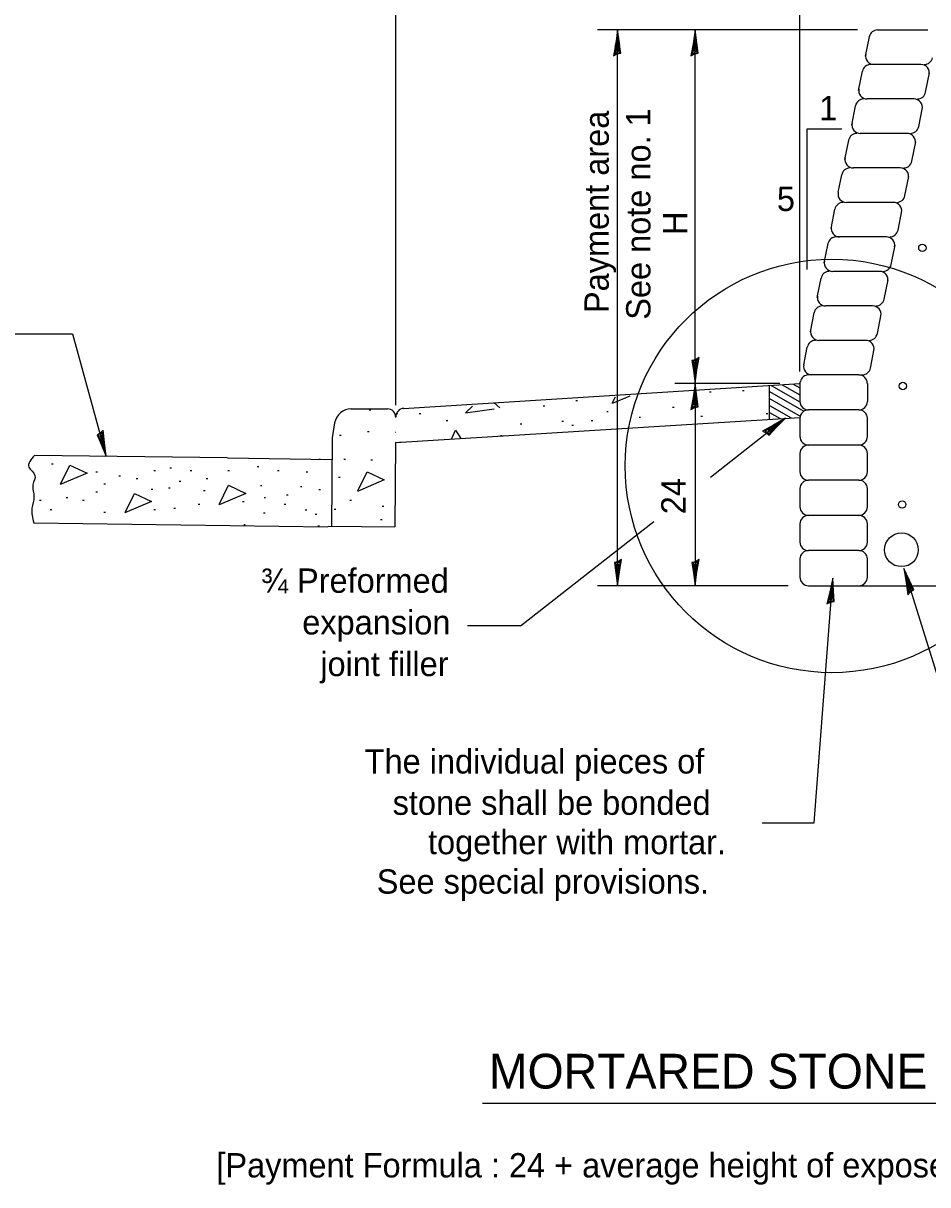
# Model space of a CAD drawing. Extents: x 0 to 2.83, y 0 to 1.83.
# Drawn here: x 0.563 to 1.041, y 0.905 to 1.518 of the extents above; entities that cross this region are included whole.
import ezdxf

# ---------------------------------------------------------------- set-up
doc = ezdxf.new("R2010")
doc.units = 0
for name, color, linetype in [('RD_Pr_Roadway_Dimensions', 7, 'Continuous'), ('RD_Pr_Roadway_Notes', 7, 'Continuous'), ('SH_General_Details', 7, 'Continuous')]:
    doc.layers.add(name, color=color, linetype=linetype)

msp = doc.modelspace()

# ---------------------------------------------------------------- linework, layer by layer
at = {"layer": 'RD_Pr_Roadway_Dimensions'}
for p, q in [((0.75995, 1.31676), (0.75995, 1.57221)), ((0.97341, 1.33453), (0.97341, 1.57221)), ((1.00371, 1.51485), (0.86643, 1.51485)), ((0.8771, 1.22143), (0.8771, 1.51485)), ((1.00371, 1.51485), (0.90732, 1.51485)), ((0.91799, 1.32813), (0.91799, 1.51485)), ((0.96274, 1.32813), (0.90732, 1.32813)), ((0.91799, 1.32813), (0.91799, 1.22143)), ((0.96716, 1.22143), (0.86643, 1.22143))]:
    msp.add_line(p, q, dxfattribs=at)
for points in [[(0.87692, 1.50223), (0.8788, 1.50265), (0.87799, 1.50799), (0.8771, 1.51485), (0.8761, 1.50753), (0.87497, 1.5011), (0.87692, 1.50223), (0.87816, 1.50279), (0.87709, 1.51024), (0.87566, 1.5021), (0.87726, 1.5033), (0.87705, 1.50672), (0.87655, 1.50343)], [(0.87698, 1.50644), (0.87823, 1.50672), (0.87769, 1.51028), (0.8771, 1.51485), (0.87643, 1.50997), (0.87568, 1.50569), (0.87698, 1.50644), (0.87781, 1.50681), (0.87709, 1.51178), (0.87614, 1.50635), (0.87721, 1.50715), (0.87707, 1.50943), (0.87673, 1.50724)], [(0.9178, 1.50223), (0.91968, 1.50265), (0.91887, 1.50799), (0.91799, 1.51485), (0.91698, 1.50753), (0.91585, 1.5011), (0.9178, 1.50223), (0.91905, 1.50279), (0.91797, 1.51024), (0.91654, 1.5021), (0.91815, 1.5033), (0.91793, 1.50672), (0.91743, 1.50343)], [(0.91817, 1.34075), (0.91629, 1.34033), (0.9171, 1.33499), (0.91799, 1.32813), (0.91899, 1.33546), (0.92012, 1.34188), (0.91817, 1.34075), (0.91692, 1.34019), (0.918, 1.33274), (0.91943, 1.34088), (0.91782, 1.33968), (0.91804, 1.33626), (0.91854, 1.33955)], [(0.9178, 1.3155), (0.91968, 1.31593), (0.91887, 1.32127), (0.91799, 1.32813), (0.91698, 1.3208), (0.91585, 1.31438), (0.9178, 1.3155), (0.91905, 1.31607), (0.91797, 1.32352), (0.91654, 1.31538), (0.91815, 1.31658), (0.91793, 1.32), (0.91743, 1.31671)], [(0.87729, 1.23405), (0.8754, 1.23363), (0.87621, 1.22829), (0.8771, 1.22143), (0.87811, 1.22876), (0.87924, 1.23518), (0.87729, 1.23405), (0.87604, 1.23349), (0.87711, 1.22604), (0.87854, 1.23418), (0.87694, 1.23298), (0.87716, 1.22956), (0.87765, 1.23285)], [(0.91817, 1.23405), (0.91629, 1.23363), (0.9171, 1.22829), (0.91799, 1.22143), (0.91899, 1.22876), (0.92012, 1.23518), (0.91817, 1.23405), (0.91692, 1.23349), (0.918, 1.22604), (0.91943, 1.23418), (0.91782, 1.23298), (0.91804, 1.22956), (0.91854, 1.23285)]]:
    msp.add_lwpolyline(points, dxfattribs=at)
at = {"layer": 'RD_Pr_Roadway_Notes'}
for p, q in [((0.53952, 1.35444), (0.58919, 1.35444)), ((0.58919, 1.35444), (0.60706, 1.28973)), ((0.92609, 1.27876), (0.96577, 1.30983)), ((0.82587, 1.2003), (0.89623, 1.25539)), ((1.02832, 1.23045), (1.07537, 1.07877)), ((0.98092, 1.09621), (0.99073, 1.2254)), ((0.82587, 1.2003), (0.79781, 1.2003)), ((0.95345, 1.09621), (0.98092, 1.09621)), ((0.80577, 0.94823), (1.25499, 0.94823))]:
    msp.add_line(p, q, dxfattribs=at)
for points in [[(0.95571, 1.30219), (0.95721, 1.30097), (0.96091, 1.3049), (0.96577, 1.30983), (0.95937, 1.3061), (0.95362, 1.30303), (0.95571, 1.30219), (0.95692, 1.30156), (0.96213, 1.30699), (0.95484, 1.3031), (0.95677, 1.30258), (0.95933, 1.30486), (0.95643, 1.30322)], [(0.60388, 1.30195), (0.60218, 1.30104), (0.60438, 1.29611), (0.60706, 1.28973), (0.60608, 1.29706), (0.60546, 1.30355), (0.60388, 1.30195), (0.60283, 1.30107), (0.60585, 1.29418), (0.60506, 1.30241), (0.60383, 1.30082), (0.60495, 1.29758), (0.60455, 1.30089)], [(1.03188, 1.21834), (1.03355, 1.2193), (1.0312, 1.22416), (1.02832, 1.23045), (1.02953, 1.22315), (1.03035, 1.21669), (1.03188, 1.21834), (1.0329, 1.21924), (1.02967, 1.22604), (1.03072, 1.21784), (1.0319, 1.21946), (1.03067, 1.22267), (1.03117, 1.21937)], [(0.98959, 1.21282), (0.9915, 1.2131), (0.9911, 1.21849), (0.99073, 1.2254), (0.98918, 1.21817), (0.98756, 1.21185), (0.98959, 1.21282), (0.99088, 1.21329), (0.99037, 1.2208), (0.98833, 1.21279), (0.99002, 1.21387), (0.99006, 1.2173), (0.98932, 1.21405)]]:
    msp.add_lwpolyline(points, dxfattribs=at)
at = {"layer": 'SH_General_Details'}
for p, q in [((1.01438, 1.51485), (1.04089, 1.51485)), ((1.00803, 1.50104), (1.01004, 1.51128)), ((1.03727, 1.49661), (1.01075, 1.49661)), ((1.0044, 1.48284), (1.00643, 1.49303)), ((1.03977, 1.48199), (1.0418, 1.49218)), ((1.03364, 1.47842), (1.00888, 1.47842)), ((1.03903, 1.47842), (1.03903, 1.47842)), ((1.00077, 1.46465), (1.0028, 1.47484)), ((1.03614, 1.4638), (1.03817, 1.47399)), ((0.97719, 1.38832), (0.97719, 1.4626)), ((0.97719, 1.4626), (0.99554, 1.4626)), ((1.03001, 1.46022), (1.00526, 1.46022)), ((1.0354, 1.46022), (1.0354, 1.46022)), ((0.99714, 1.44641), (0.99917, 1.45665)), ((1.03252, 1.44555), (1.03454, 1.4558)), ((1.02633, 1.44198), (1.00157, 1.44198)), ((1.03177, 1.44198), (1.03177, 1.44198)), ((0.99362, 1.42912), (0.99549, 1.4384)), ((1.02884, 1.42736), (1.03086, 1.43755)), ((1.0227, 1.42379), (0.99795, 1.42379)), ((1.02814, 1.42379), (1.02814, 1.42379)), ((0.98984, 1.41002), (0.99186, 1.42021)), ((1.02521, 1.40917), (1.02724, 1.41936)), ((1.01907, 1.40559), (0.99256, 1.40559)), ((1.02446, 1.40559), (1.02446, 1.40559)), ((0.98621, 1.39183), (0.98824, 1.40202)), ((1.02158, 1.39097), (1.02361, 1.40116)), ((1.01545, 1.3874), (0.99069, 1.3874)), ((1.02083, 1.3874), (1.02083, 1.3874)), ((0.98253, 1.37358), (0.98461, 1.38383)), ((1.01795, 1.37273), (1.01998, 1.38297)), ((1.01176, 1.36915), (0.98701, 1.36915)), ((1.01721, 1.36915), (1.01721, 1.36915)), ((0.9789, 1.35539), (0.98093, 1.36558)), ((1.01427, 1.35453), (1.0163, 1.36472)), ((1.00814, 1.35096), (0.98338, 1.35096)), ((1.01358, 1.35096), (1.01358, 1.35096)), ((0.97538, 1.3381), (0.97725, 1.34738)), ((1.01064, 1.33634), (1.01267, 1.34653)), ((1.00451, 1.33276), (0.97799, 1.33276)), ((1.00451, 1.33276), (1.00627, 1.33276)), ((1.0099, 1.33276), (1.0099, 1.33276)), ((0.76411, 1.31505), (0.97341, 1.32812)), ((0.95733, 1.3093), (0.95733, 1.32712)), ((0.95822, 1.32718), (0.97341, 1.31844)), ((0.96403, 1.32754), (0.97341, 1.32214)), ((0.96983, 1.3279), (0.97341, 1.32585)), ((0.97341, 1.32812), (0.97362, 1.32919)), ((0.97341, 1.32812), (0.97341, 1.31868)), ((1.00899, 1.32812), (1.00899, 1.31868)), ((0.85501, 1.31914), (0.85586, 1.31914)), ((0.92566, 1.32373), (0.92652, 1.32373)), ((0.94309, 1.32447), (0.94395, 1.32447)), ((0.95733, 1.32398), (0.97546, 1.31356)), ((0.95733, 1.32028), (0.97355, 1.31096)), ((0.73642, 1.31479), (0.75552, 1.31479)), ((0.74598, 1.31425), (0.74683, 1.31425)), ((0.83783, 1.31639), (0.83868, 1.31639)), ((0.87135, 1.31346), (0.8722, 1.31346)), ((0.90602, 1.31566), (0.90688, 1.31566)), ((0.95733, 1.31658), (0.96876, 1.31001)), ((0.95733, 1.31288), (0.96295, 1.30965)), ((1.00456, 1.31425), (0.97783, 1.31425)), ((1.00899, 1.31425), (1.00899, 1.31425)), ((0.72767, 1.30737), (0.72634, 1.29942)), ((0.75985, 1.29697), (0.97341, 1.3103)), ((0.77232, 1.31236), (0.77317, 1.31236)), ((0.78663, 1.30869), (0.78748, 1.30869)), ((0.82572, 1.30685), (0.82657, 1.30685)), ((0.84773, 1.30833), (0.84859, 1.30833)), ((0.86309, 1.30869), (0.86394, 1.30869)), ((0.88841, 1.31034), (0.88926, 1.31034)), ((0.92107, 1.31089), (0.92193, 1.31089)), ((0.95557, 1.31236), (0.95642, 1.31236)), ((0.97341, 1.30982), (0.97341, 1.30011)), ((1.00899, 1.30011), (1.00899, 1.30982)), ((0.7302, 1.30086), (0.73106, 1.30086)), ((0.74506, 1.30287), (0.74592, 1.30287)), ((0.81525, 1.30068), (0.81611, 1.30068)), ((0.85299, 1.30612), (0.85385, 1.30612)), ((0.72634, 1.29942), (0.72595, 1.25245)), ((0.75984, 1.29697), (0.75947, 1.25247)), ((0.75985, 1.29697), (0.75985, 1.29697)), ((0.76186, 1.29719), (0.76271, 1.29719)), ((1.00456, 1.29569), (0.97783, 1.29569)), ((1.00899, 1.29569), (1.00899, 1.29569)), ((0.67112, 1.28886), (0.56922, 1.29025)), ((0.67112, 1.28886), (0.72625, 1.28809)), ((0.71937, 1.2882), (0.72023, 1.2882)), ((0.73259, 1.2882), (0.73344, 1.2882)), ((0.97341, 1.29126), (0.97341, 1.28155)), ((1.00899, 1.28155), (1.00899, 1.29126)), ((0.57814, 1.28583), (0.579, 1.28583)), ((0.63213, 1.28228), (0.63298, 1.28228)), ((0.64065, 1.2837), (0.6415, 1.2837)), ((0.6513, 1.28228), (0.65216, 1.28228)), ((0.67119, 1.28228), (0.67205, 1.28228)), ((0.68682, 1.28441), (0.68767, 1.28441)), ((0.69747, 1.28228), (0.69833, 1.28228)), ((0.74672, 1.28783), (0.74757, 1.28783)), ((0.60158, 1.28156), (0.60244, 1.28156)), ((0.61366, 1.27943), (0.61451, 1.27943)), ((0.62289, 1.27801), (0.62375, 1.27801)), ((0.64562, 1.27659), (0.64648, 1.27659)), ((0.65983, 1.27801), (0.66068, 1.27801)), ((0.71265, 1.28159), (0.7135, 1.28159)), ((0.72965, 1.27865), (0.73051, 1.27865)), ((1.00456, 1.27712), (0.97783, 1.27712)), ((1.00899, 1.27712), (1.00899, 1.27712)), ((0.60158, 1.27091), (0.60244, 1.27091)), ((0.60585, 1.27517), (0.6067, 1.27517)), ((0.63071, 1.27233), (0.63156, 1.27233)), ((0.63994, 1.27304), (0.64079, 1.27304)), ((0.65841, 1.27162), (0.65926, 1.27162)), ((0.68843, 1.27425), (0.68928, 1.27425)), ((0.70219, 1.26948), (0.70304, 1.26948)), ((0.70955, 1.27375), (0.7104, 1.27375)), ((0.71937, 1.27223), (0.72023, 1.27223)), ((0.97341, 1.27269), (0.97341, 1.26298)), ((1.00899, 1.26298), (1.00899, 1.27269)), ((0.57175, 1.26665), (0.57261, 1.26665)), ((0.58596, 1.26807), (0.58681, 1.26807)), ((0.59448, 1.26665), (0.59534, 1.26665)), ((0.65557, 1.26452), (0.65642, 1.26452)), ((0.679, 1.26594), (0.67986, 1.26594)), ((0.69037, 1.26807), (0.69122, 1.26807)), ((0.70102, 1.26452), (0.70188, 1.26452)), ((0.73571, 1.26655), (0.73656, 1.26655)), ((0.75277, 1.26343), (0.75362, 1.26343)), ((0.57743, 1.26168), (0.57829, 1.26168)), ((0.60585, 1.26026), (0.6067, 1.26026)), ((0.63213, 1.26168), (0.63298, 1.26168)), ((0.64278, 1.26239), (0.64363, 1.26239)), ((0.69008, 1.25994), (0.69093, 1.25994)), ((0.7121, 1.26141), (0.71295, 1.26141)), ((0.71736, 1.25921), (0.71821, 1.25921)), ((0.72745, 1.26177), (0.7283, 1.26177)), ((1.00456, 1.25855), (0.97783, 1.25855)), ((1.00899, 1.25855), (1.00899, 1.25855)), ((0.56873, 1.25465), (0.72399, 1.25247)), ((0.67064, 1.25322), (0.67064, 1.25322)), ((0.67962, 1.25376), (0.68047, 1.25376)), ((0.71882, 1.25303), (0.71968, 1.25303)), ((0.72421, 1.25279), (0.75947, 1.25247)), ((0.75185, 1.25633), (0.75271, 1.25633)), ((0.97341, 1.25413), (0.97341, 1.24442)), ((1.00899, 1.24442), (1.00899, 1.25413)), ((1.00456, 1.23999), (0.97783, 1.23999)), ((1.00899, 1.23999), (1.00899, 1.23999)), ((0.97341, 1.23556), (0.97341, 1.22585)), ((1.00899, 1.22585), (1.00899, 1.23556)), ((0.96718, 1.22143), (0.90732, 1.22143)), ((0.97783, 1.22142), (1.00899, 1.22142)), ((1.00899, 1.22142), (1.06234, 1.22142)), ((1.00899, 1.22142), (1.00899, 1.22142))]:
    msp.add_line(p, q, dxfattribs=at)
for points in [[(0.8836, 1.32157), (0.87417, 1.31755)], [(0.87429, 1.31776), (0.87592, 1.32109)], [(0.81197, 1.31469), (0.79678, 1.31247)], [(0.79693, 1.31281), (0.80042, 1.3163)], [(0.8119, 1.31804), (0.81485, 1.31531)], [(0.76033, 1.31236), (0.76106, 1.31236)], [(0.75956, 1.30251), (0.75988, 1.30251)], [(0.78936, 1.29881), (0.79156, 1.30355)], [(0.79156, 1.30355), (0.79422, 1.29912)], [(0.5829, 1.27501), (0.58786, 1.2851), (0.59691, 1.28082), (0.58279, 1.2748)], [(0.73987, 1.27146), (0.74483, 1.28154), (0.75389, 1.27727), (0.73976, 1.27125)], [(0.61699, 1.26009), (0.62195, 1.27018), (0.63101, 1.26591), (0.61688, 1.25988)], [(0.66671, 1.26435), (0.67167, 1.27444), (0.68073, 1.27017), (0.6666, 1.26414)]]:
    msp.add_lwpolyline(points, dxfattribs=at)
for centre, radius in [((1.03805, 1.39978), 0.00195), ((0.99028, 1.28466), 0.10917), ((1.02775, 1.32687), 0.00195), ((1.02735, 1.26427), 0.00195), ((1.02702, 1.24037), 0.00889)]:
    msp.add_circle(centre, radius, dxfattribs=at)
for centre, radius, start, end in [((1.01439, 1.51041), 0.00444, 90, 168.69007), ((1.01074, 1.49216), 0.00444, 90, 168.69007), ((1.01252, 1.50105), 0.00444, 168.69007, 270), ((1.03726, 1.49216), 0.00444, 348.69007, 90), ((1.03904, 1.50105), 0.00444, 270, 348.69007), ((1.00711, 1.47397), 0.00444, 90, 168.69007), ((1.00888, 1.48286), 0.00444, 168.69007, 270), ((1.03363, 1.47397), 0.00444, 348.69007, 90), ((1.0354, 1.48286), 0.00444, 270, 348.69007), ((1.00347, 1.45578), 0.00444, 90, 168.69007), ((1.00524, 1.46466), 0.00444, 168.69007, 270), ((1.02999, 1.45578), 0.00444, 348.69007, 90), ((1.03176, 1.46466), 0.00444, 270, 348.69007), ((0.99982, 1.43753), 0.00444, 90, 168.69007), ((1.0016, 1.44642), 0.00444, 168.69007, 270), ((1.02634, 1.43753), 0.00444, 348.69007, 90), ((1.02812, 1.44642), 0.00444, 270, 348.69007), ((0.99796, 1.42823), 0.00444, 168.69007, 270), ((0.99618, 1.41934), 0.00444, 90, 168.69007), ((1.0227, 1.41934), 0.00444, 348.69007, 90), ((1.02448, 1.42823), 0.00444, 270, 348.69007), ((0.99432, 1.41003), 0.00444, 168.69007, 270), ((0.99254, 1.40115), 0.00444, 90, 168.69007), ((1.01906, 1.40115), 0.00444, 348.69007, 90), ((1.02084, 1.41003), 0.00444, 270, 348.69007), ((0.99068, 1.39184), 0.00444, 168.69007, 270), ((0.9889, 1.38295), 0.00444, 90, 168.69007), ((1.01542, 1.38295), 0.00444, 348.69007, 90), ((1.0172, 1.39184), 0.00444, 270, 348.69007), ((0.98703, 1.3736), 0.00444, 168.69007, 270), ((0.98525, 1.36471), 0.00444, 90, 168.69007), ((1.01177, 1.36471), 0.00444, 348.69007, 90), ((1.01355, 1.3736), 0.00444, 270, 348.69007), ((0.98339, 1.3554), 0.00444, 168.69007, 270), ((0.98161, 1.34652), 0.00444, 90, 168.69007), ((1.00814, 1.34652), 0.00444, 348.69007, 90), ((1.00991, 1.3554), 0.00444, 270, 348.69007), ((0.97975, 1.33721), 0.00444, 168.69007, 270), ((0.97798, 1.32832), 0.00444, 90, 168.69007), ((1.0045, 1.32832), 0.00444, 357.48353, 90), ((1.00627, 1.33721), 0.00444, 270, 348.69007), ((0.97785, 1.3187), 0.00444, 180, 270), ((1.00455, 1.3187), 0.00444, 270, 360), ((0.73644, 1.3059), 0.00889, 90, 170.53768), ((0.75552, 1.31034), 0.00444, 359.50947, 90), ((0.76441, 1.31061), 0.00444, 93.57634, 179.50947), ((0.97785, 1.30981), 0.00444, 90, 180), ((1.00455, 1.30981), 0.00444, 0, 90), ((0.97785, 1.30013), 0.00444, 180, 270), ((1.00455, 1.30013), 0.00444, 270, 360), ((0.97785, 1.29125), 0.00444, 90, 180), ((1.00455, 1.29125), 0.00444, 0, 90), ((0.97785, 1.28157), 0.00444, 180, 270), ((0.97785, 1.27268), 0.00444, 90, 180), ((1.00455, 1.28157), 0.00444, 270, 360), ((1.00455, 1.27268), 0.00444, 0, 90), ((0.97785, 1.263), 0.00444, 180, 270), ((0.97785, 1.25411), 0.00444, 90, 180), ((1.00455, 1.263), 0.00444, 270, 360), ((1.00455, 1.25411), 0.00444, 0, 90), ((1.00455, 1.25411), 0.00444, 0, 90), ((0.97785, 1.24444), 0.00444, 180, 270), ((0.97785, 1.23555), 0.00444, 90, 180), ((1.00455, 1.24444), 0.00444, 270, 0), ((1.00455, 1.23555), 0.00444, 0, 90), ((0.97785, 1.22587), 0.00444, 180, 270), ((1.00455, 1.22587), 0.00444, 270, 360)]:
    msp.add_arc(centre, radius, start, end, dxfattribs=at)
msp.add_spline([(0.56922, 1.29025), (0.56616, 1.28398), (0.56941, 1.27964), (0.56833, 1.27477), (0.56887, 1.26827), (0.56779, 1.26231), (0.56873, 1.25465)], degree=3, dxfattribs=at)

# ---------------------------------------------------------------- texts
at = {"layer": 'RD_Pr_Roadway_Dimensions'}
for s, height, p in [('Payment area', 0.0128333, (0.87244, 1.36539)), ('See note no. 1', 0.0128333, (0.89444, 1.36184)), ('H', 0.01283, (0.91394, 1.4066)), ('24', 0.012833, (0.91296, 1.25916))]:
    msp.add_text(s, height=height, rotation=90, dxfattribs=at).set_placement(p)
at = {"layer": 'RD_Pr_Roadway_Notes'}
for s, height, p in [('1', 0.01283, (0.9836, 1.4672)), ('5', 0.01283, (0.96122, 1.41926)), ('¾ Preformed', 0.0128333, (0.68873, 1.21768)), ('expansion', 0.012833, (0.71056, 1.19568)), ('joint filler', 0.0128333, (0.7201, 1.17368)), ('The individual pieces of', 0.0128333, (0.74353, 1.12226)), ('stone shall be bonded', 0.0128333, (0.75829, 1.10045)), ('together with mortar.', 0.0128333, (0.77697, 1.07965)), ('See special provisions.', 0.0128333, (0.7499, 1.05884)), ('MORTARED STONE WALL DETAIL', 0.0183333, (0.80912, 0.95594)), ('[Payment Formula : 24 + average height of exposed wall (H) x', 0.0128333, (0.66521, 0.90901))]:
    msp.add_text(s, height=height, dxfattribs=at).set_placement(p)

doc.saveas('drawing.dxf')
